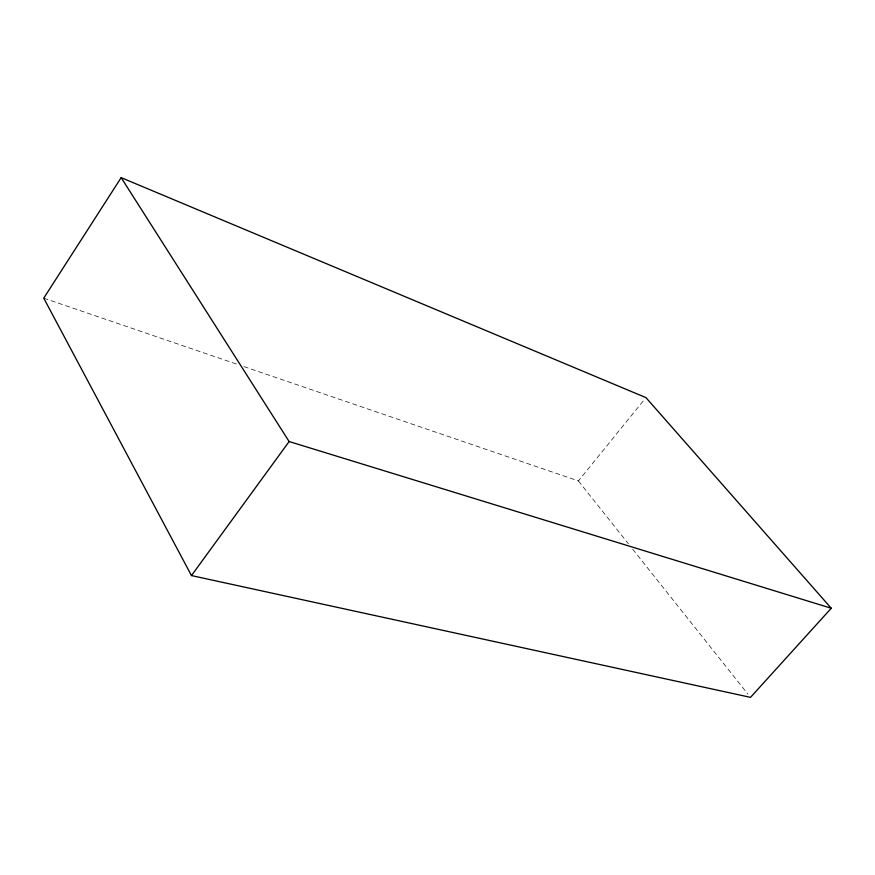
<?xml version="1.0" encoding="UTF-8"?>
<svg xmlns="http://www.w3.org/2000/svg" width="875" height="875" viewBox="0 0 875 875"><rect width="100%" height="100%" fill="white"/><g stroke="black" fill="none" stroke-linecap="round" stroke-linejoin="round"><path stroke-width="0.66" stroke-dasharray="4.38 3.28" d="M243.928 366.603L578.408 480.944L644.241 399.744M43.75 298.167L238.755 364.831M578.408 480.944L628.425 543.845M632.669 549.172L747.961 694.17"/><path stroke-width="1.31" d="M121.155 177.636L43.75 298.167L191.472 575.575L750.509 697.364L831.25 608.245L645.958 397.633L121.155 177.636L289.133 441.536L831.25 608.245M191.472 575.575L289.133 441.536"/></g></svg>
